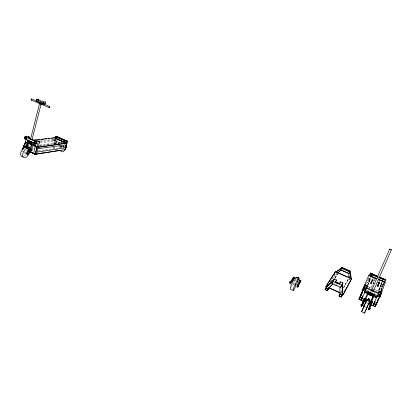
<?xml version="1.0" encoding="UTF-8"?>
<svg xmlns="http://www.w3.org/2000/svg" width="412" height="412" viewBox="0 0 412 412"><rect width="100%" height="100%" fill="white"/><g stroke="black" fill="none" stroke-linecap="round" stroke-linejoin="round"><path stroke-width="0.31" stroke-dasharray="2.06 1.54" d="M293.045 282.864L294.776 283.595M378.793 285.439L378.35 286.464L378.793 285.439L377.186 284.733M379.334 282.956L378.649 284.352L378.108 284.115L378.772 282.761L379.334 282.956L378.906 283.966M379.112 283.471C378.149 286.077 378.206 282.143 378.963 283.832M378.664 284.501L378.87 284.002M378.788 282.74L378.422 283.595M378.123 284.259L378.499 283.441M52.376 139.683L60.204 143.113L52.376 139.683L55.29 139.328M39.938 145.039L53.766 143.211L54.569 140.101L56.114 140.78L55.306 143.891L51.546 144.396M53.694 144.432L55.105 138.998M54.482 144.2L55.738 139.364M54.6 144.308L55.816 139.395M55.275 143.783L56.372 139.555M56.176 143.659L57.119 140.044M56.398 143.747L57.165 140.806M60.842 142.902L61.141 141.769M61.213 143.422L61.517 142.279M63.046 147.295L63.458 145.735M63.288 147.305L63.767 145.488M371.588 287.313C372.397 284.738 375.651 281.52 370.635 282.277M370.501 282.581C369.719 283.25 373.21 284.79 373.159 283.75M381.265 290.434L382.733 286.288M381.378 290.486L382.63 286.927M377.747 282.179L383.582 284.733L384.216 282.936M381.002 290.439L383.969 282.91M381.095 290.594L383.006 285.192L381.213 284.409L378.86 290.697M381.121 290.702L382.192 287.679M380.745 290.439L382.027 287.2L380.4 286.479L379.751 287.952L381.373 288.668M380.951 290.223L382.027 287.2M295.698 279.346L295.353 280.304L296.12 279.084M379.04 290.378L381.213 284.409M378.695 290.316L380.235 286.119L382.408 287.071M378.716 290.676L382.099 281.988M382.382 281.242L378.226 291.196L373.045 288.905M372.845 280.165L372.33 279.882L371.696 281.298L372.227 281.53L372.865 280.119L372.541 280.871M372.005 280.634L372.644 280.634L372.489 280.989M373.602 276.916L370.579 283.858L371.109 284.095L372.216 281.623L371.66 281.422L371.928 280.799M371.068 288.56L371.264 288.086M373.427 283.147L373.272 283.487M372.319 279.908L371.954 280.757M375.208 279.079L371.124 288.477M378.849 284.1L377.51 286.917L376.975 286.68L379.936 279.908M377.51 286.917L380.575 279.959M367.937 284.867L369.446 281.375L367.839 280.665M368.055 284.599L370.028 280.031L367.983 279.135M371.109 284.095L373.921 277.637M367.55 285.001L369.07 281.499L367.463 280.793L366.047 284.017M367.777 284.707L370.805 277.724M371.557 276.514L368.596 283.332L366.453 282.385M372.463 281.036L372.201 281.648L372.319 281.381M370.517 282.539L370.357 282.915M373.102 283.791L375.069 279.305M372.52 280.907L372.644 280.634M373.184 283.714L373.02 284.084M370.697 292.391L371.166 291.315M378.309 283.863L376.975 286.68M381.09 285.001L382.084 282.756M382.897 285.238L383.639 283.559M384.18 282.895L382.939 285.696L380.868 284.79M383.665 284.228L381.538 289.033L379.37 288.081M383.582 284.733L378.371 282.333M370.579 283.858L371.789 281.133L371.66 281.422M377.428 285.629L377.572 285.331M343.773 291.655L344.679 289.971M378.35 286.464L376.748 285.753M340.801 292.747L341.569 291.361M343.412 288.003L348.645 278.486M340.832 293.107L341.45 291.979M343.618 288.029L348.567 279.001L349.896 279.594M340.915 292.046L341.522 290.944M343.644 287.092L348.197 278.826M63.752 145.694L63.335 146.008M63.536 147.336L63.886 147.012M334.565 283.837L335.198 282.797M335.311 278.064L337.613 274.356L335.492 273.419L330.13 281.834M334.735 278.316L337.732 273.511M335.116 277.925L337.5 274.098L335.749 273.326L330.403 281.741M329.708 286.016L330.388 284.934M334.791 277.889L337.5 273.553M333.679 276.009L335.054 273.851M61.022 145.503L60.034 147.027L60.415 147.197L61.074 146.183M22.073 151.606L22.737 150.977M61.821 146.229L61.63 147.032L62.078 146.229L63.948 147.027M58.895 143.16L59.153 143.16M41.648 152.224L42.894 152.033M55.363 150.164L56.609 149.973M38.424 150.89L61.785 147.481M32.965 148.701L36.132 148.263M39.701 145.683L62.588 142.624M60.204 143.113L62.5 142.804M39.011 146.08L47.159 144.988M47.787 144.9L50.918 144.483M28.629 146.538L29.885 146.368M40.458 142.763L56.114 140.78M40.124 141.903L54.569 140.101M40.412 140.976L55.388 139.143M59.107 143.118L58.509 142.99L58.236 143.69M368.452 277.987L374.868 280.799M368.992 278.342L374.827 280.896M368.313 278.61L370.084 279.382M368.261 278.728L370.033 279.501M368.091 279.115L369.863 279.892M371.531 281.664L372.062 281.896M377.933 284.476L378.468 284.713M63.695 147.311L62.65 146.183L63.309 147.141M371.418 281.916L371.995 282.127M377.809 284.728L378.468 284.97M367.566 280.34L369.332 281.118M380.503 286.026L382.29 286.814M53.766 143.211L55.306 143.891M59.714 146.193L63.067 147.666M366.829 282.261L368.436 282.967M368.483 286.767L371.361 288.039M374.817 289.569L378.267 291.099M52.911 147.228L55.141 148.212M368.441 286.865L372.469 288.652M53.112 147.419L55.445 148.449M348.305 279.094L350.452 280.047M366.953 290.3L370.903 292.057M373.725 293.308L376.547 294.565M336.326 284.63L338.082 285.418M366.541 302.635L367.71 303.16M366.479 302.779L367.648 303.304M25.904 150.133L27.063 150.658M23.087 149.747L23.494 149.932M24.287 151.58L25.317 152.043M365.315 305.925L366.304 306.373M24.318 152.723L25.343 153.187M364.821 307.064L365.81 307.512M294.312 280.206L295.461 280.732M293.123 284.213L294.276 284.743M59.745 146.234L60.415 147.197M59.647 143.52L59.019 142.609A0.948 0.489 -66.1 0 0 58.422 142.67A0.948 0.489 -66.1 0 0 57.943 143.603M58.978 147.759A4.707 2.4 -66 0 1 59.251 146.61M61.177 147.46A4.712 2.384 -66 0 1 61.625 146.306M58.329 143.773A0.948 0.489 -66.1 0 1 58.808 142.835A0.948 0.489 -66.1 0 1 59.405 142.779M63.041 146.353A0.953 0.484 -66.1 0 1 62.974 146.208M25.735 154.752A5.171 2.879 -64.5 0 1 24.035 156.369M24.375 151.946A0.515 0.288 -64.5 0 1 24.215 152.306M22.336 150.9A0.515 0.288 -64.4 0 1 22.166 151.379M294.734 280.284A6.278 0.659 -66.1 0 1 291.644 287.21"/><path stroke-width="0.62" d="M342.022 284.975L340.621 287.452L331.794 283.487L334.194 278.919L336.516 279.954L335.471 281.669L339.586 283.507L340.59 281.772L342.928 282.812L342.269 284.146L342.243 294.935L341.332 297.083L338.999 296.022L339.905 293.88L339.957 286.85M342.66 283.451L342.635 294.204L342.243 294.935L339.905 293.88M348.804 277.724L348.928 273.635L350.112 271.034L342.053 267.501L335.934 272.033L341.692 268.083L349.773 271.637L350.962 278.682L348.64 277.616M349.144 277.111L349.18 275.942M298.139 278.079L298.267 277.616M361.623 311.729L366.531 300.384L361.623 311.729L364.589 313.084L365.109 311.729M26.26 145.833L26.564 145.853M26.636 145.997L26.924 145.76L26.656 145.936A0.52 0.288 -64.9 0 1 27.3 145.889L26.806 146.239L27.12 146.033M26.729 145.822L26.929 145.719A0.52 0.288 -64.9 0 0 26.311 145.802M25.925 146.579L26.523 145.57L26.301 146.744L26.929 146.662L27.135 145.812A0.52 0.288 -64.9 0 0 26.517 145.894M27.367 148.062L27.177 147.62L26.739 148.14M30.426 143.191L30.133 143.16M29.412 138.355L29.7 137.186L28.067 136.46L24.895 136.805L24.421 138.736L35.968 143.87L37.842 143.633L35.185 154.325L29.963 151.966M25.039 137.139L26.27 137.685L25.915 139.132L24.684 138.581L25.039 137.139L26.945 136.928M22.562 149.386L23.515 145.493L24.148 145.41L26.08 146.281M23.113 148.99L23.808 146.162L24.442 146.08L23.901 148.279M24.483 145.415L25.364 141.841L27.141 142.598M24.56 145.364L25.426 141.836M26.059 139.462L26.538 137.531M24.066 147.748L26.193 139.076M38.501 100.379L38.8 99.189L36.822 99.189L36.302 101.29L43.059 104.128L44.929 104.066L45.371 101.934L44.893 103.834M36.905 99.225L36.41 101.228L42.997 103.994L43.502 101.985L45.454 101.97M43.332 102.912L36.74 100.152L36.967 99.225M27.831 139.802L26.095 146.651L26.723 146.569M28.691 141.275L28.979 140.106M31.358 149.376L28.438 152.162L28.026 151.977L30.946 149.19L31.358 149.376A1.03 0.567 -64.8 0 1 32.177 149.489A1.03 0.567 -64.8 0 1 31.688 150.844L27.429 154.917L27.017 154.732L26.672 153.264L27.228 152.734L28.351 148.207L23.808 146.162M27.429 154.917L27.084 153.449L27.64 152.919L28.886 147.908L29.515 147.82L28.438 152.162M43.059 104.128L43.564 101.985M34.309 143.134L34.793 141.198M34.577 142.985L34.943 141.532L36.189 142.083L35.823 143.536L34.577 142.985L35.823 142.83M33.542 153.439L36.045 143.458M35.968 143.87L36.457 141.934L39.567 141.548L36.508 154.026M26.801 144.87L27.774 141.017L29.041 140.883L30.148 141.378M26.914 146.229L28.062 141.682L31.693 143.299L30.035 149.803A1.03 0.567 -64.8 0 0 30.138 150.591M38.934 143.144L39.176 142.181M39.099 147.146L66.729 143.144L39.099 147.146L37.961 146.641M30.555 142.799A0.515 0.288 -65.2 0 0 30.117 143.314L28.706 142.784L28.953 141.821M27.831 147.439L29.02 142.753L30.055 143.211M30.519 139.241L39.861 102.459L40.144 102.434M30.782 143.711L31.029 142.748L30.39 142.727A0.515 0.288 -65.2 0 0 29.952 143.242A0.515 0.288 -65.2 0 0 30.143 143.69L30.782 143.711L29.798 143.551A0.515 0.288 -65.2 0 1 29.582 143.077A0.515 0.288 -65.2 0 1 30.019 142.562M32.007 139.653L41.056 104.143M30.4 150.231A1.03 0.567 -64.8 0 1 30.447 149.989L32.229 143L33.48 142.861L31.842 149.262M66.729 143.144L54.302 137.721L55.939 138.684M55.033 138.319L55.496 136.537L56.588 136.408L67.45 141.136L65.281 149.633L67.053 142.959L65.142 143.216M55.26 138.396L55.728 136.583L56.629 136.48L57.901 137.031L57 137.139L55.728 136.583M56.532 138.952L57 137.139M56.578 138.993L57.041 137.211L58.133 137.083M57.098 137.356L56.717 138.823L64.478 142.217L64.869 140.744L57.098 137.356L57.994 137.248L65.755 140.626M64.571 142.459L65.05 140.647L66.337 141.203L67.45 141.136M65.853 143.021L66.337 141.203M65.905 143.067L66.378 141.275L55.496 136.537M65.776 146.533L66.255 144.715M66.574 143.505L67.218 141.089L65.935 140.528L64.813 140.595L64.344 142.387L62.681 141.661M297.948 277.966L297.881 277.894M378.257 279.207L385.246 282.261L379.782 297.969M370.496 302.367C371.047 301.177 369.873 303.757 370.295 302.872M363.94 287.694L363.152 289.461L379.802 296.872L380.446 295.023M379.802 296.872L381.651 292.149L379.282 291.104L378.288 293.359M380.982 293.014L380.338 294.848L378.54 294.05L377.825 295.667L379.622 296.47L380.271 294.621L378.932 294.029M379.493 276.982L385.673 279.676L385.457 280.299L379.256 277.595M379.859 295.538L381.321 292.113L379.545 291.325L379.035 292.474M298.576 279.645L299.097 278.208L296.805 277.168L296.043 278.383L293.462 277.209L290.527 281.813L289.842 283.75L290.419 284.012L291.104 282.076L293.849 277.765L294.997 278.285M378.128 299.318L377.289 301.687L378.7 298.499M377.14 302.49L378.242 299.369M292.953 278.651L293.462 277.209M293.849 277.765L293.169 279.686L291.449 282.39M368.817 303.829L375.265 306.739L376.934 301.919M377.057 302.197L376.202 304.617L372.103 302.727M373.962 303.783L373.318 305.544L375.085 306.337L375.924 303.984M296.46 278.126L296.805 277.168M379.545 291.325L379.349 291.866L381.131 292.654M297.871 279.594L300.168 280.639L297.485 284.996L296.784 286.932L297.366 287.2L300.23 282.524L300.925 280.603L298.334 279.429L299.097 278.208M297.366 287.2L298.067 285.264L300.925 280.603M300.168 280.639L299.473 282.56L297.181 281.514M379.282 291.104L378.623 292.911L373.54 290.656M377.825 295.667L378.489 293.828M376.439 297.67L369.688 294.734M383.49 278.723L382.393 281.329L383.948 282.009M370.795 295.007L370.635 295.378L371.099 294.292L370.759 295.739L371.336 294.395L371.027 295.147M376.058 297.516L376.496 296.316M376.13 297.737L376.563 296.563M374.132 303.464L374.905 301.713L376.851 302.588L376.074 304.334L374.132 303.464L374.791 301.661M370.522 295.636L370.723 295.183M375.842 297.711L376.28 296.511M370.805 294.158L370.218 295.528L370.805 294.158L369.986 295.414L370.187 294.946M370.548 294.776L370.393 295.141M370.342 294.59L370.1 295.141L370.316 294.647M369.162 298.896L368.488 300.461L369.204 299.442C369.837 298.252 368.601 300.595 368.92 299.442M368.256 299.509L368.864 298.762L368.189 300.327L368.338 299.951M372.252 293.627L374.58 294.662L374.307 295.378L367.89 292.52L368.184 291.82L370.506 292.855M372.366 301.759L372.221 302.14L364.466 298.654L364.62 298.283L372.366 301.759L368.828 309.824L368.235 309.556L371.181 302.66M297.938 277.904L298.113 277.425L298.324 277.678M368.874 300.193L368.725 300.569L369.276 299.287L369.095 299.694M370.563 294.055L370.285 294.729M370.079 303.335L370.367 302.66M368.101 299.843L367.952 300.219C369.42 297.685 367.653 299.735 368.58 299.426M364.182 301.023L368.184 291.82M364.105 305.998L364.321 305.488L361.365 304.144L360.891 305.241L361.345 304.19M371.099 294.966L370.877 295.471L371.078 295.013M369.152 298.927L368.905 299.509M367.272 306.873L367.077 307.342M367.952 293.962L373.087 296.465M370.682 303.562L370.527 303.948L371.011 302.861M335.492 271.565L325.902 286.556L335.492 271.565L351.601 278.687L343.253 294.395L342.094 293.869M329.384 287.591L327.411 290.769L325.109 289.724L326.443 286.886L333.926 279.552L333.509 280.567M325.387 289.626L326.119 287.87L328.014 288.724L327.283 290.486L325.387 289.626L326.726 287.524M371.516 303.443L371.639 303.206M327.411 290.769L328.74 287.921M332.87 281.757L333.931 279.552M333.931 279.547L334.194 278.919M335.615 282.107L336.516 279.954M338.067 272.976L340.858 270.081L341.692 268.083M339.689 283.93L340.59 281.772M368.828 309.824L369.291 308.722M369.755 307.62L371.572 303.309M370.233 306.6L372.154 301.996L371.861 302.65M340.621 287.452L342.928 282.812M341.625 285.676L342.269 284.146M339.287 295.929L340.029 294.163L341.955 295.033L341.208 296.8L339.287 295.929L340.214 294.235M370.192 303.047L369.935 303.685L370.419 302.593M343.253 294.395L351.601 278.687M363.806 300.101L363.961 299.756L363.822 300.06M364.141 299.333L364.095 299.431M364.383 298.788L364.481 298.551L364.193 299.2M365.31 300.034C365.753 299.035 364.744 301.327 365.099 300.533M365.573 310.633L365.944 309.757M371.135 302.573L370.774 303.387L370.888 303.134M371.475 303.505L371.634 303.165M364.677 299.735L361.715 306.595L361.123 306.327L364.29 299.004M368.493 298.973L368.622 298.664L368.668 299.2M369.183 299.519L368.982 299.303M366.129 309.319L366.752 307.877M364.414 293.014L365.166 291.269M364.599 292.592L365.094 291.454M380.76 294.709L364.084 287.308L365.176 284.867L367.514 285.897L366.757 287.648L372.407 290.156M372.644 274.001L372.335 274.727L377.485 276.972M363.708 300.322L363.909 299.864M365.181 300.327L364.744 301.347L368.349 293.066M364.053 306.095L363.837 306.61L364.043 306.147M368.853 275.34L377.093 278.703M365.892 302.511L358.893 299.359L365.176 284.867M365.289 284.919L361.159 294.462L362.678 291.052M377.783 276.241L370.491 273.063L369.368 275.638L371.016 276.354M360.093 297.155L360.85 295.409L362.766 296.269L362.009 298.015L360.093 297.155L362.895 290.81M364.352 287.555L366.108 288.338L365.336 290.115L363.564 289.327L364.265 287.71L366.036 288.498M361.803 298.247L361.041 300.008L359.3 299.225L359.985 297.644L361.726 298.427M361.71 293.668L362.462 291.912M362.951 290.805L363.708 289.044M364.187 287.942L365.429 285.078L367.185 285.856L366.438 287.576M369.497 275.86L370.656 273.197L372.433 273.97L371.511 276.097M361.216 300.405L366.448 288.359M366.747 287.664L367.514 285.897M371.485 276.679L372.386 274.603M363.945 299.776L364.074 299.478M371.598 303.217L371.727 302.923M364.62 298.283L362.04 304.231L362.632 304.504L364.981 299.086M371.66 290.275L389.628 249.157L390.591 249.327L391.4 249.904L373.38 291.037M367.391 306.404L368.004 304.993M367.01 307.491L366.891 307.759M370.434 302.511L373.56 295.389M370.96 295.291L370.754 295.759M374.58 294.662L370.877 303.191L370.285 302.923L373.473 295.656L368.246 293.323M371.531 302.032L369.167 307.46L369.765 307.728M361.123 306.327L361.7 305.019L362.292 305.287M376.295 297.866L377.289 295.61M372.906 305.673L377.366 295.569M378.546 292.896L379.019 291.825L381.399 292.875M377.407 295.806L378.36 293.643M373.318 305.544L374.019 303.953L375.79 304.751L375.085 306.337M384.581 282.282L385.673 279.676M385.246 282.261L381.661 280.933M359.3 299.225L360.335 296.887M361.788 293.576L362.303 292.412M368.189 304.581L368.56 303.747M380.812 293.262L381.321 292.113M381.533 292.098L379.05 298.02M375.265 306.739L381.651 292.149M298.108 278.218L298.005 277.822M360.721 295.131L362.817 290.434M370.491 273.063L370.223 273.661L378.113 277.101M358.893 299.359L362.807 290.578M370.656 273.197L370.44 273.692L372.216 274.469M363.564 289.327L364.785 286.541M365.429 285.078L365.197 285.598L366.958 286.376M368.941 275.139L362.112 290.347L363.374 290.656M368.235 309.556L368.833 308.248L369.43 308.521M369.008 302.743L369.497 301.718L364.589 313.084M26.729 145.925C25.915 146.306 27.269 145.168 26.466 146.069M30.802 149.824L31.41 149.53L31.111 150.365M30.2 143.16L30.292 143.407M341.208 296.8L342.423 294.534M350.962 278.682L351.297 278.059L350.112 271.034M341.332 297.083L343.098 293.787M338.999 296.022L340.199 293.838M342.053 267.501L341.651 268.212L349.731 271.76M327.283 290.486L328.307 288.848M331.794 283.487L332.602 282.189M30.879 149.767L31.353 149.474L31.121 150.303M325.109 289.724L326.113 288.148M338.437 272.378L340.827 269.906M29.87 142.84L29.741 143.227M329.183 287.488L332.721 283.992M333.184 283.806L328.297 288.627L325.995 287.586L333.509 280.227M391.4 249.904L389.628 249.157M40.989 104.045L40.788 104.118A0.618 0.35 -68.1 0 1 40.561 103.659L40.649 103.355A0.618 0.35 -68.1 0 1 41.02 102.959M30.668 139.014L31.188 139.472L31.904 139.308M64.092 149.69L64.972 149.556M65.281 149.633L35.205 154.227L29.988 151.873M35.185 154.325L60.049 150.385M36.905 152.085L64.602 147.98L65.431 144.859L37.749 148.747M38.352 146.863L37.013 147.043L32.934 145.225M33.655 145.874L35.54 145.621M29.808 144.112L31.688 143.876M32.965 140.25L54.302 137.721M34.788 140.26L36.673 140.034M37.93 139.884L39.809 139.663M41.694 139.436L43.574 139.215M44.831 139.065L46.716 138.839M48.595 138.612L49.852 138.463M51.737 138.241L53.617 138.015M24.684 138.581L25.956 138.442M29.7 137.186L27.81 137.392L30.555 138.612M30.143 143.69L30.617 143.639M28.706 142.784L29.02 142.753M30.339 141.687C28.814 141.713 32.151 142.691 31.085 141.893M29.999 143.355L30.164 142.876L30.102 143.288A0.515 0.288 -65.2 0 0 30.308 143.762M62.66 139.313L62.387 139.204L62.717 139.462M40.922 102.907L40.531 102.815M31.183 139.055L31.585 139.163M372.196 290.208L372.18 290.202A0.973 0.288 24.1 0 0 371.737 290.465A0.973 0.288 24.1 0 0 373.02 291.093A0.973 0.288 24.1 0 0 373.236 290.723M30.704 141.404L30.086 141.131M36.822 99.189L43.584 102.022M31.745 98.942L36.215 100.822M44.032 104.154L49.687 106.528A0.618 0.34 -68 0 1 49.564 107.517A0.618 0.34 -68 0 1 49.043 107.223A0.618 0.34 -68 0 1 49.687 106.528M31.863 99.107A0.613 0.355 -68.2 0 0 31.554 98.931A0.613 0.355 -68.2 0 0 31.178 99.328L31.096 99.632A0.613 0.355 -68.2 0 0 31.24 100.059L39.619 103.582M40.7 104.092L49.177 107.656M373.689 274.727L377.114 276.22M379.395 277.214L382.825 278.703M378.628 277.467L383.206 279.465M57.067 139.174L66.672 143.371M369.435 275.592L376.424 278.646M378.17 279.408L380.497 280.423M57.134 139.235L58.798 139.967M59.905 140.451L61.568 141.177M372.098 276.828L376.671 278.831M378.963 279.83L381.249 280.829M373.772 277.678L375.487 278.43M382.346 281.427L383.907 282.107M341.95 267.728L350.009 271.266M65.616 147.522L66.002 147.692L65.75 147.321M340.961 269.855L349.036 273.408M340.858 270.081L348.928 273.635M335.409 271.766L347.491 277.106M39.567 141.548L37.914 140.816L36.045 141.043L32.203 139.338M364.867 285.557L367.21 286.598M28.212 136.789L29.437 137.335M24.895 136.805L36.457 141.934M31.261 141.872L33.48 142.861M27.774 141.017L32.229 143M364.548 291.181L368.06 292.747M373.921 295.358L377.438 296.923M30.493 142.511L30.014 142.712A0.515 0.288 -65.2 0 0 29.798 143.551L29.942 143.597M365.037 291.655L367.968 292.958M373.828 295.569L376.759 296.877M32.898 144.112L35.746 145.385M38.022 146.399L39.161 146.909M32.836 144.355L35.684 145.621M364.682 292.427L369.384 294.523M28.897 143.386L31.24 144.432M33.001 145.215L37.075 147.038L35.267 154.217L30.045 151.858M25.364 141.841L27.692 142.882M28.861 143.402L31.77 144.705M332.7 281.308L341.538 285.269M27.125 145.884L27.094 146.734L26.466 146.821L26.492 145.966M26.26 145.977L26.141 145.724A0.52 0.288 -64.9 0 1 26.765 145.647M26.559 146.497L29.515 147.82M23.515 145.493L28.886 147.908M359.81 297.248L364.491 299.308M364.826 299.462L371.387 302.408M30.035 149.803L30.447 149.989M364.496 300.317L365.084 300.585M361.278 300.26L365.954 302.372M368.292 303.423L372.968 305.529M33.568 153.346L35.293 154.124M325.99 286.34L327.143 286.865M328.879 287.648L339.869 292.613M328.791 287.859L340.358 293.087M362.519 303.114L363.111 303.381M27.228 152.734L27.64 152.919M26.672 153.264L27.084 153.449M298.082 277.446L298.345 277.59M290.527 281.813L291.104 282.076M297.485 284.996L298.067 285.264M293.21 290.445L290.321 289.116A6.278 0.659 -66.1 0 1 292.273 282.905A6.278 0.659 -66.1 0 1 295.389 277.765M40.165 102.686L39.866 102.506M43.275 102.887L44.923 103.726M372.479 293.184A0.973 0.294 24.2 0 1 371.712 293.153M371.48 293.061A0.973 0.294 24.2 0 1 370.882 292.7M60.446 151.008A4.707 2.4 -66 0 1 59.828 150.869M66.517 144.339A4.712 2.384 -66 0 1 64.55 150.56A4.712 2.384 -66 0 1 60.95 150.586M31.636 99.931A0.613 0.355 -68.2 0 1 31.24 100.059M40.196 102.526A0.618 0.35 -68.1 0 0 40.036 102.434L39.938 102.449A0.618 0.35 -68.1 0 0 39.48 103.155A0.618 0.35 -68.1 0 0 39.804 103.592M31.616 150.081A1.03 0.567 -64.8 0 1 31.492 150.318M29.061 148.995A5.176 2.869 -64.5 0 1 29.494 150.895M29.283 152.502A5.176 2.869 -64.5 0 1 24.426 157.786A5.176 2.869 -64.5 0 1 23.366 152.002A5.176 2.869 -64.5 0 1 28.531 148.418M23.149 156.766A5.171 2.879 -64.5 0 1 21.316 151.024A5.171 2.879 -64.5 0 1 27.007 148.068M26.188 153.331A0.515 0.288 -64.5 0 1 25.771 153.279A0.515 0.288 -64.5 0 1 26.018 152.6A0.515 0.288 -64.5 0 1 26.435 152.651M30.946 149.19A1.03 0.567 -64.8 0 1 31.765 149.304M26.198 146.842A1.025 0.572 -64.8 0 0 26.023 146.981L26.435 147.161A1.025 0.572 -64.8 0 1 26.61 147.027M371.753 293.56A0.942 0.278 24.2 0 1 371.928 294.055A0.942 0.278 24.2 0 1 370.718 293.622A0.942 0.278 24.2 0 1 370.543 293.133M370.702 293.143A0.942 0.278 24.2 0 1 371.109 293.246M336.712 285.537A0.968 0.304 23.4 0 1 335.564 284.903M295.826 285.892A6.288 0.628 -66.2 0 1 293.256 289.296A6.288 0.628 -66.2 0 1 297.577 279.614A6.288 0.628 -66.2 0 1 296.491 284.409M289.646 282.56L290.151 281.478L289.646 282.56M65.384 148.413C65.889 149.489 66.1 146.796 65.384 148.413M295.43 285.212L295.929 284.12L295.43 285.212M31.204 150.2C31.714 151.508 32.09 148.48 31.204 150.2M298.334 286.541L298.844 285.464L298.334 286.541M30.277 143.299L30.565 143.062L30.277 143.299M385.375 279.635L385.21 280.098L383.567 279.387L383.737 278.919L385.375 279.635M370.264 308.176L369.775 309.309L370.264 308.171M370.846 303.361L371.171 302.65L370.846 303.361M337.026 282.514L337.011 282.508A0.968 0.304 23.4 0 0 336.542 282.802A0.968 0.304 23.4 0 0 337.897 283.404A0.968 0.304 23.4 0 0 337.892 282.905L337.026 282.514M28.248 154.268A0.52 0.283 -64.5 0 0 28.407 153.444A0.52 0.283 -64.5 0 0 27.836 153.99A0.52 0.283 -64.5 0 0 28.248 154.268"/></g></svg>
